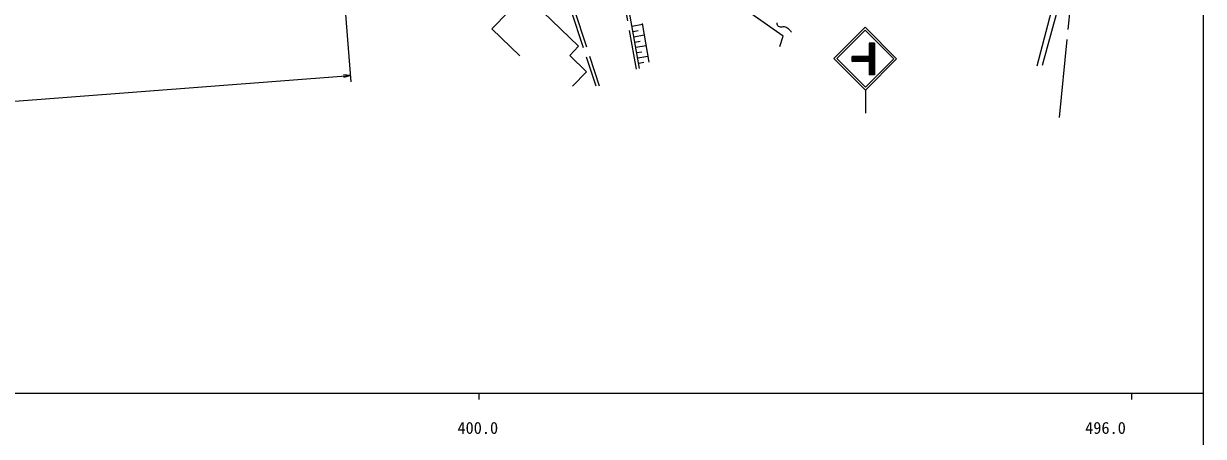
# Model space of a CAD drawing. Units: millimetres, scale not verified. Extents: x 40000 to 680000, y 20000 to 380000.
# Drawn here: x 398265 to 579000, y 198357 to 261578 of the extents above; entities that cross this region are included whole.
import ezdxf
from ezdxf.enums import TextEntityAlignment as Align

# ---------------------------------------------------------------- set-up
doc = ezdxf.new("R2010")
doc.units = ezdxf.units.MM
doc.header["$LTSCALE"] = 1000
doc.linetypes.add('CHAIN', pattern=[18.5, 12, -1.5, 3.5, -1.5])
doc.linetypes.add('DASHED', pattern=[7.5, 6, -1.5])
for name, color, linetype, lineweight in [('M-BGD', 7, 'Continuous', 13), ('M-STR-HTXT', 7, 'Continuous', 13), ('M-STR-STRC', 7, 'Continuous', 13), ('M-TTL-BAND', 7, 'Continuous', 25)]:
    doc.layers.add(name, color=color, linetype=linetype, lineweight=lineweight)
doc.styles.add('ＭＳ ゴシック', font='')
doc.styles.get('ＭＳ ゴシック').set_extended_font_data('MS Gothic')

# ---------------------------------------------------------------- blocks, each defined once
blk = doc.blocks.new('open_arrow')
at = {"color": 0, "linetype": 'Continuous', "lineweight": -2}
blk.add_lwpolyline([(7.5, 1.25), (0, 0), (7.5, -1.25)], dxfattribs=at)

msp = doc.modelspace()

# ---------------------------------------------------------------- hatches: boundary and pattern name
at = {"layer": 'M-STR-STRC'}
h = msp.add_hatch(dxfattribs=at)
h.set_pattern_fill('USER', color=256, style=0, pattern_type=2)
h.set_pattern_definition([(135, (527799, 258594), (-28.28427, -28.28427), [])])
h.paths.add_polyline_path([(527799, 258594), (528599, 258594), (528599, 253709), (527799, 253709), (527799, 255752), (525188, 255752), (525188, 256552), (527799, 256552)])

# ---------------------------------------------------------------- linework, layer by layer
at = {"layer": 'M-BGD', "linetype": 'CHAIN'}
msp.add_line((556948, 247217), (563903, 316871), dxfattribs=at)
at = {"layer": 'M-BGD', "linetype": 'DASHED'}
for p, q in [((492143, 254612), (488017, 277752)), ((490470, 276354), (494159, 255141)), ((479773, 270748), (485930, 252025)), ((480270, 270840), (486456, 252025))]:
    msp.add_line(p, q, dxfattribs=at)
at = {"layer": 'M-BGD'}
for p, q in [((492636, 254700), (488509, 277840)), ((559712, 274898), (554300, 255161)), ((557979, 272123), (553488, 255041)), ((514611, 259632), (500094, 270018)), ((491478, 261189), (493058, 261471)), ((491623, 260376), (492412, 260517)), ((491768, 259563), (493342, 259844)), ((491913, 258754), (492698, 258893)), ((514089, 258068), (514611, 259632)), ((492057, 257944), (493623, 258223)), ((492201, 257138), (492982, 257277)), ((492345, 256332), (493904, 256610)), ((492488, 255529), (493266, 255668))]:
    msp.add_line(p, q, dxfattribs=at)
for points in [[(474260, 256635), (469998, 260761), (475094, 266024), (483272, 258106), (481922, 256712), (484506, 254210), (482373, 252006)], [(513635, 261683), (513673, 261544), (513720, 261414), (513786, 261298), (513879, 261206), (514010, 261139), (514154, 261106), (514307, 261097), (514466, 261102), (514627, 261109), (514785, 261109), (514938, 261092), (515082, 261046), (515205, 260978), (515319, 260895), (515425, 260802), (515526, 260700), (515625, 260594), (515722, 260488), (515821, 260383), (515924, 260284)]]:
    msp.add_lwpolyline(points, dxfattribs=at)
at = {"layer": 'M-STR-HTXT'}
for p, q in [((446218, 280616), (448373, 252641)), ((272006, 240060), (448296, 253638))]:
    msp.add_line(p, q, dxfattribs=at)
at = {"layer": 'M-STR-STRC'}
for p, q in [((528599, 258594), (527799, 258594)), ((527799, 258594), (527799, 256552)), ((528599, 258594), (528599, 253709)), ((527799, 256552), (525188, 256552)), ((525188, 255752), (525188, 256552)), ((527799, 255752), (525188, 255752)), ((527799, 255752), (527799, 253709)), ((528599, 253709), (527799, 253709)), ((527211, 251403), (527211, 247874))]:
    msp.add_line(p, q, dxfattribs=at)
for points in [[(527211, 251403), (532009, 256200), (527172, 261037), (522374, 256240)], [(527211, 251855), (531556, 256200), (527172, 260585), (522827, 256240)]]:
    msp.add_lwpolyline(points, close=True, dxfattribs=at)
at = {"layer": 'M-TTL-BAND'}
for p, q in [((579000, 20000), (579000, 370000)), ((40000, 205000), (579000, 205000)), ((468000, 205000), (468000, 204000)), ((568000, 205000), (568000, 204000))]:
    msp.add_line(p, q, dxfattribs=at)

# ---------------------------------------------------------------- block references
at = {"layer": 'M-STR-HTXT', "xscale": 133, "yscale": 133, "rotation": 184.4}
msp.add_blockref('open_arrow', (448296, 253638), dxfattribs=at)

# ---------------------------------------------------------------- texts
at = {"layer": 'M-TTL-BAND', "style": 'ＭＳ ゴシック'}
for s, p in [('400.0', (467844, 198195)), ('496.0', (564000, 198195))]:
    msp.add_text(s, height=1833, dxfattribs=at).set_placement(p, align=Align.BOTTOM_CENTER)

doc.saveas('drawing.dxf')
